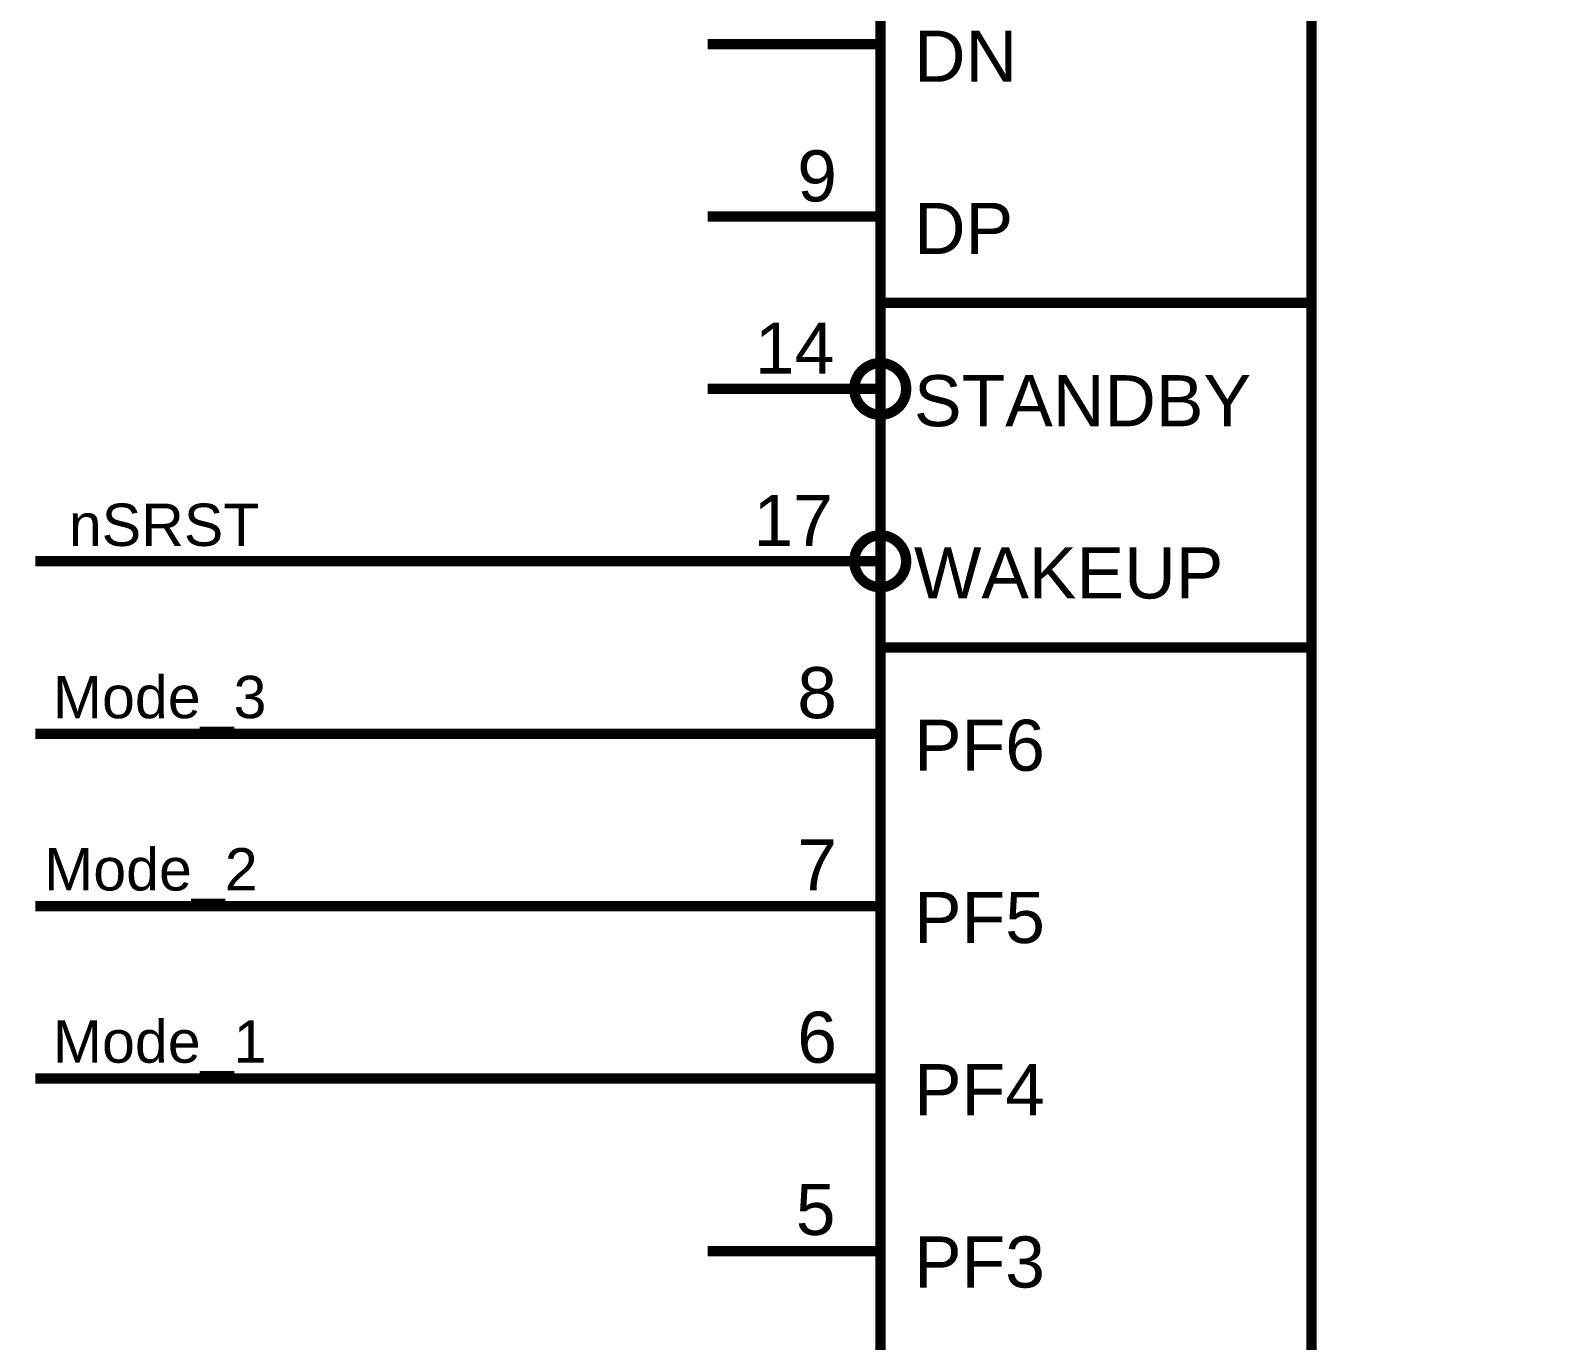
# Model space of a CAD drawing. Header units: millimetres. Extents: x 0 to 594, y 0 to 420.
# Drawn here: x 132.84 to 176.73, y 282.39 to 320.4 of the extents above; entities that cross this region are included whole.
import ezdxf

# ---------------------------------------------------------------- set-up
doc = ezdxf.new("R2010")
doc.units = ezdxf.units.MM
doc.layers.add('Sheet', color=255, linetype='Continuous')
doc.styles.get("Standard").update_dxf_attribs({"font": 'arial.ttf'})

msp = doc.modelspace()

# ---------------------------------------------------------------- linework, layer by layer
at = {"layer": 'Sheet', "color": 0}
for points, const_width in [([(157.496, 357.493), (192.493, 357.493), (192.493, 197.49), (157.496, 197.49), (157.496, 357.493)], 0.3), ([(157.496, 357.493), (157.496, 197.49), (192.493, 197.49), (192.493, 357.493), (157.496, 357.493), (157.496, 357.493)], 0.0991)]:
    msp.add_lwpolyline(points, close=True, dxfattribs=dict(at, const_width=const_width))
at = {"layer": 'Sheet', "color": 0, "const_width": 0.3}
for points in [[(169.994, 197.49), (169.994, 357.493)], [(157.49, 319.995), (152.49, 319.995)], [(157.49, 315), (152.49, 315)], [(157.49, 312.497), (169.989, 312.497)], [(157.49, 310.745), (157.453, 310.745), (157.416, 310.74), (157.374, 310.735), (157.342, 310.73), (157.305, 310.724), (157.268, 310.714), (157.231, 310.698), (157.199, 310.687), (157.167, 310.671), (157.136, 310.655), (157.104, 310.64), (157.072, 310.618), (157.04, 310.597), (157.014, 310.576), (156.988, 310.55), (156.961, 310.528), (156.935, 310.502), (156.913, 310.476), (156.887, 310.444), (156.866, 310.417), (156.85, 310.386), (156.829, 310.354), (156.813, 310.322), (156.797, 310.29), (156.786, 310.259), (156.771, 310.222), (156.76, 310.184), (156.755, 310.147), (156.749, 310.116), (156.744, 310.073), (156.739, 310.036), (156.739, 309.999)], [(158.242, 309.999), (158.242, 310.036), (158.236, 310.073), (158.231, 310.116), (158.226, 310.147), (158.22, 310.184), (158.21, 310.222), (158.194, 310.259), (158.183, 310.29), (158.168, 310.322), (158.152, 310.354), (158.13, 310.386), (158.115, 310.417), (158.093, 310.444), (158.067, 310.476), (158.046, 310.502), (158.019, 310.528), (157.993, 310.55), (157.966, 310.576), (157.94, 310.597), (157.908, 310.618), (157.876, 310.64), (157.845, 310.655), (157.813, 310.671), (157.781, 310.687), (157.75, 310.698), (157.712, 310.714), (157.675, 310.724), (157.638, 310.73), (157.607, 310.735), (157.564, 310.74), (157.527, 310.745), (157.49, 310.745)], [(157.49, 309.999), (152.49, 309.999)], [(156.739, 309.999), (156.739, 309.962), (156.744, 309.92), (156.749, 309.883), (156.755, 309.846), (156.76, 309.809), (156.771, 309.777), (156.786, 309.74), (156.797, 309.703), (156.813, 309.671), (156.829, 309.639), (156.85, 309.608), (156.866, 309.576), (156.887, 309.549), (156.913, 309.518), (156.935, 309.491), (156.961, 309.465), (156.988, 309.444), (157.014, 309.417), (157.04, 309.396), (157.072, 309.375), (157.104, 309.354), (157.136, 309.338), (157.167, 309.322), (157.199, 309.306), (157.231, 309.295), (157.268, 309.28), (157.305, 309.269), (157.342, 309.264), (157.374, 309.258), (157.416, 309.253), (157.453, 309.248), (157.49, 309.248)], [(157.49, 309.248), (157.527, 309.248), (157.564, 309.253), (157.607, 309.258), (157.638, 309.264), (157.675, 309.269), (157.712, 309.28), (157.75, 309.295), (157.781, 309.306), (157.813, 309.322), (157.845, 309.338), (157.876, 309.354), (157.908, 309.375), (157.94, 309.396), (157.966, 309.417), (157.993, 309.444), (158.019, 309.465), (158.046, 309.491), (158.067, 309.518), (158.093, 309.549), (158.115, 309.576), (158.13, 309.608), (158.152, 309.639), (158.168, 309.671), (158.183, 309.703), (158.194, 309.74), (158.21, 309.777), (158.22, 309.809), (158.226, 309.846), (158.231, 309.883), (158.236, 309.92), (158.242, 309.962), (158.242, 309.999)], [(157.49, 305.75), (157.453, 305.75), (157.416, 305.745), (157.374, 305.739), (157.342, 305.734), (157.305, 305.729), (157.268, 305.718), (157.231, 305.702), (157.199, 305.692), (157.167, 305.676), (157.136, 305.66), (157.104, 305.639), (157.072, 305.623), (157.04, 305.602), (157.014, 305.575), (156.988, 305.554), (156.961, 305.528), (156.935, 305.501), (156.913, 305.475), (156.887, 305.448), (156.866, 305.417), (156.85, 305.385), (156.829, 305.353), (156.813, 305.321), (156.797, 305.29), (156.786, 305.258), (156.771, 305.221), (156.76, 305.184), (156.755, 305.147), (156.749, 305.115), (156.744, 305.073), (156.739, 305.036), (156.739, 304.998)], [(158.242, 304.998), (158.242, 305.036), (158.236, 305.073), (158.231, 305.115), (158.226, 305.147), (158.22, 305.184), (158.21, 305.221), (158.194, 305.258), (158.183, 305.29), (158.168, 305.321), (158.152, 305.353), (158.13, 305.385), (158.115, 305.417), (158.093, 305.448), (158.067, 305.475), (158.046, 305.501), (158.019, 305.528), (157.993, 305.554), (157.966, 305.575), (157.94, 305.602), (157.908, 305.623), (157.876, 305.639), (157.845, 305.66), (157.813, 305.676), (157.781, 305.692), (157.75, 305.702), (157.712, 305.718), (157.675, 305.729), (157.638, 305.734), (157.607, 305.739), (157.564, 305.745), (157.527, 305.75), (157.49, 305.75)], [(152.49, 304.998), (132.991, 304.998), (132.991, 304.998)], [(157.49, 304.998), (152.49, 304.998)], [(156.739, 304.998), (156.739, 304.961), (156.744, 304.924), (156.749, 304.882), (156.755, 304.85), (156.76, 304.813), (156.771, 304.776), (156.786, 304.739), (156.797, 304.707), (156.813, 304.676), (156.829, 304.644), (156.85, 304.612), (156.866, 304.58), (156.887, 304.549), (156.913, 304.522), (156.935, 304.496), (156.961, 304.469), (156.988, 304.443), (157.014, 304.422), (157.04, 304.395), (157.072, 304.374), (157.104, 304.358), (157.136, 304.337), (157.167, 304.321), (157.199, 304.305), (157.231, 304.295), (157.268, 304.279), (157.305, 304.268), (157.342, 304.263), (157.374, 304.258), (157.416, 304.252), (157.453, 304.247), (157.49, 304.247)], [(157.49, 304.247), (157.527, 304.247), (157.564, 304.252), (157.607, 304.258), (157.638, 304.263), (157.675, 304.268), (157.712, 304.279), (157.75, 304.295), (157.781, 304.305), (157.813, 304.321), (157.845, 304.337), (157.876, 304.358), (157.908, 304.374), (157.94, 304.395), (157.966, 304.422), (157.993, 304.443), (158.019, 304.469), (158.046, 304.496), (158.067, 304.522), (158.093, 304.549), (158.115, 304.58), (158.13, 304.612), (158.152, 304.644), (158.168, 304.676), (158.183, 304.707), (158.194, 304.739), (158.21, 304.776), (158.22, 304.813), (158.226, 304.85), (158.231, 304.882), (158.236, 304.924), (158.242, 304.961), (158.242, 304.998)], [(157.49, 302.495), (169.989, 302.495)], [(152.49, 299.998), (152.49, 299.998), (132.991, 299.998)], [(157.49, 299.998), (152.49, 299.998)], [(152.49, 294.997), (152.49, 294.997), (132.991, 294.997)], [(157.49, 294.997), (152.49, 294.997)], [(152.49, 289.996), (152.49, 289.996), (132.991, 289.996)], [(157.49, 289.996), (152.49, 289.996)], [(157.49, 284.995), (152.49, 284.995)]]:
    msp.add_lwpolyline(points, dxfattribs=at)

# ---------------------------------------------------------------- texts
at = {"layer": 'Sheet', "color": 0}
for s, height, p in [('DN', 1.4817, (158.469, 318.905)), ('9', 1.482, (155.083, 315.434)), ('DP', 1.4817, (158.469, 313.91)), ('14', 1.4817, (153.855, 310.438)), ('STANDBY', 1.4817, (158.469, 308.914)), ('17', 1.4817, (153.813, 305.443)), ('nSRST', 1.2277, (133.959, 305.443)), ('WAKEUP', 1.4817, (158.469, 303.919)), ('Mode_3', 1.2277, (133.493, 300.448)), ('8', 1.482, (155.083, 300.448)), ('PF6', 1.4817, (158.469, 298.923)), ('Mode_2', 1.2277, (133.239, 295.452)), ('7', 1.482, (155.083, 295.452)), ('PF5', 1.4817, (158.469, 293.928)), ('6', 1.482, (155.083, 290.457)), ('Mode_1', 1.2277, (133.493, 290.457)), ('PF4', 1.4817, (158.469, 288.933)), ('5', 1.482, (155.04, 285.461)), ('PF3', 1.4817, (158.469, 283.937))]:
    msp.add_text(s, height=height, dxfattribs=at).set_placement(p)

doc.saveas('drawing.dxf')
